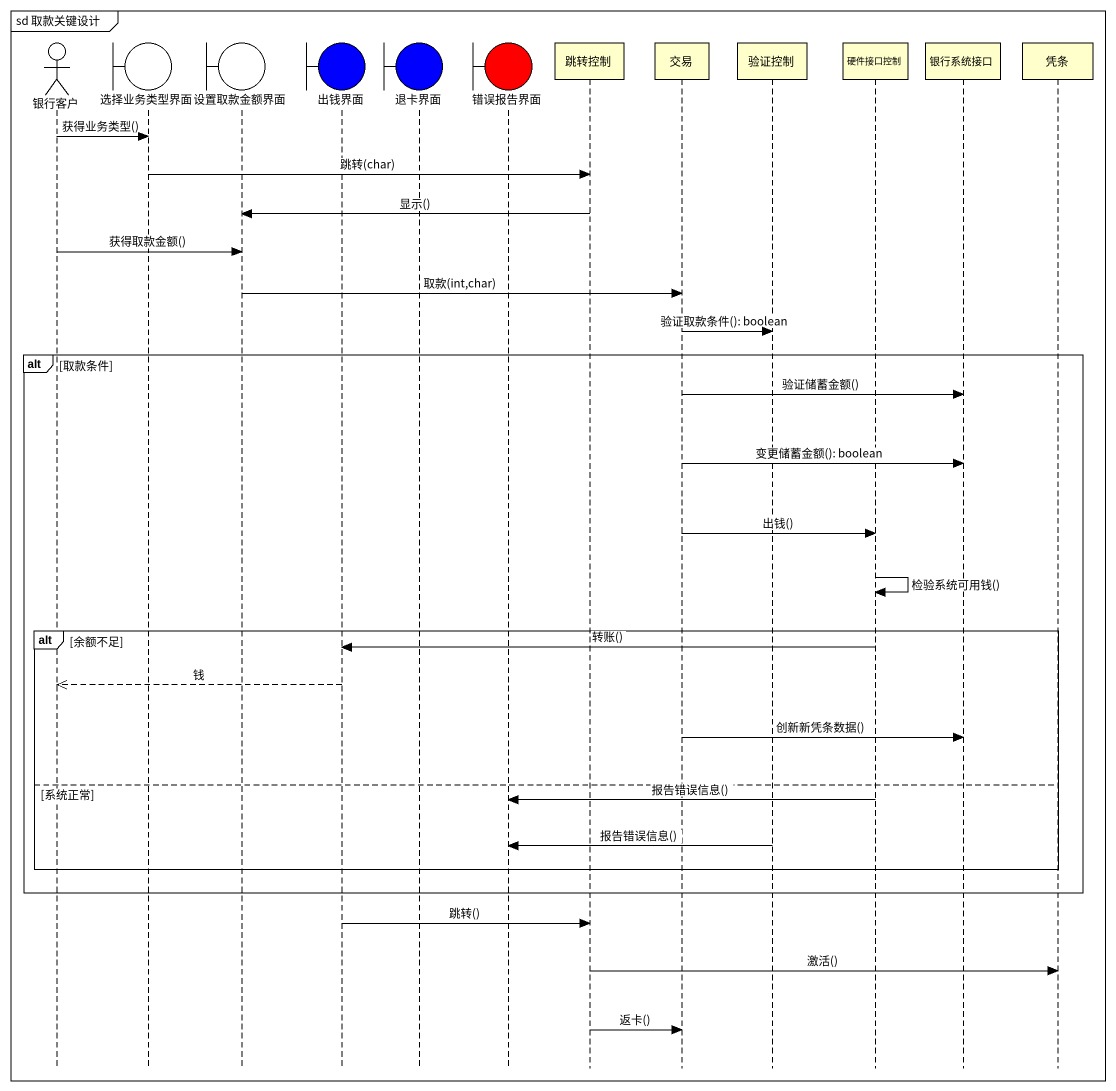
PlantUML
@startuml
mainframe sd 取款关键设计
hide footbox
actor 银行客户
boundary 选择业务类型界面
boundary 设置取款金额界面
boundary 出钱界面 #0000FF
boundary 退卡界面 #0000FF
boundary 错误报告界面 #FF0000
participant 跳转控制
participant 交易
participant 验证控制
participant 硬件接口控制
participant 银行系统接口
participant 凭条

银行客户 -> 选择业务类型界面 : 获得业务类型()
选择业务类型界面 -> 跳转控制 : 跳转(char)
跳转控制 -> 设置取款金额界面 : 显示()
银行客户 -> 设置取款金额界面 : 获得取款金额()
设置取款金额界面 -> 交易 : 取款(int,char)
交易 -> 验证控制 : 验证取款条件(): boolean
alt 取款条件
  交易 -> 银行系统接口 : 验证储蓄金额()
  交易 -> 银行系统接口 : 变更储蓄金额(): boolean
  交易 -> 硬件接口控制 : 出钱()
  硬件接口控制 -> 硬件接口控制 : 检验系统可用钱()
  alt 余额不足
    硬件接口控制 -> 出钱界面 : 转账()
    出钱界面 -->> 银行客户 : 钱
    交易 -> 银行系统接口 : 创新新凭条数据()
  else 系统正常
    硬件接口控制 -> 错误报告界面 : 报告错误信息()
    验证控制 -> 错误报告界面 : 报告错误信息()
  end
end
出钱界面 -> 跳转控制 : 跳转()
跳转控制 -> 凭条 : 激活()
跳转控制 -> 交易 : 返卡()
@enduml
